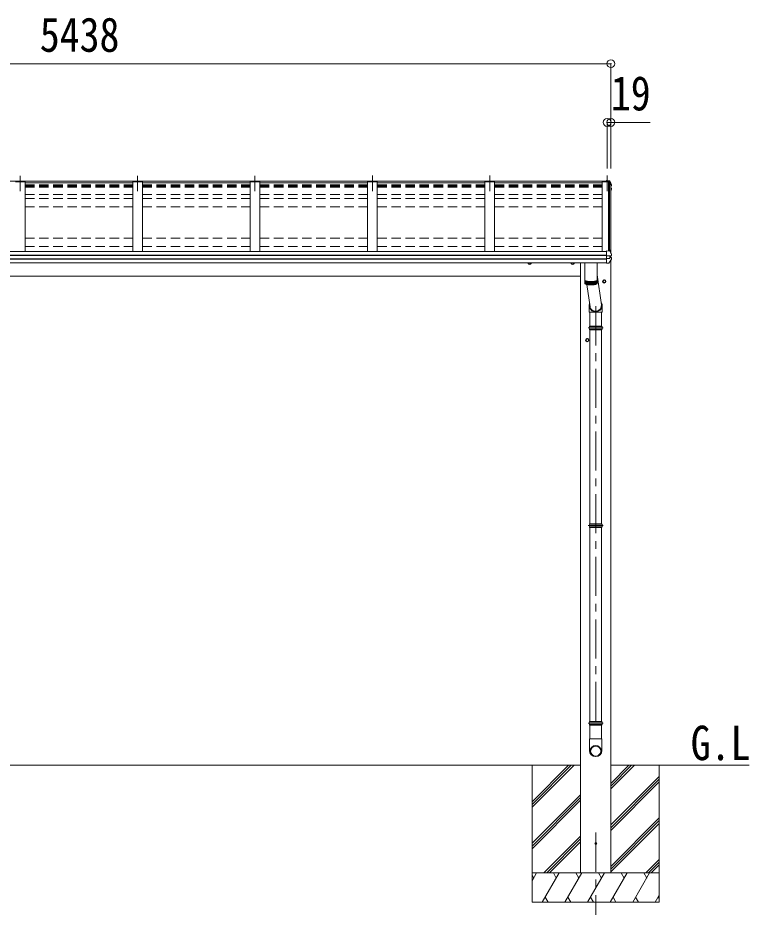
# Model space of a CAD drawing. Units: millimetres at full size, sheet at 1:40. Extents: x -11243 to 11243, y -7760 to 7760.
# Drawn here: x -5383 to -1644, y -5015 to -470 of the extents above; entities that cross this region are included whole.
import ezdxf
from ezdxf.enums import TextEntityAlignment as Align

# ---------------------------------------------------------------- set-up
doc = ezdxf.new("R2010")
doc.units = ezdxf.units.MM
doc.header["$LTSCALE"] = 40
doc.header["$PDMODE"] = 32
doc.header["$PDSIZE"] = 40
doc.linetypes.add('CHAIN1', pattern=[8, 5, -1, 1, -1])
doc.linetypes.add('DASHED1', pattern=[1.8, 1.2, -0.6])
for name, color, linetype, lineweight in [('0-0_0', 7, 'Continuous', 9), ('0-1_本体', 5, 'CHAIN1', 9), ('0-3_ELV2', 4, 'Continuous', 9), ('0-6_OTH_LINE', 6, 'Continuous', 9), ('0-7_SHAPE', 4, 'Continuous', 9), ('0-9_OUTLINE', 7, 'Continuous', 9)]:
    doc.layers.add(name, color=color, linetype=linetype, lineweight=lineweight)
doc.styles.add('ＭＳ ゴシック', font='')
doc.styles.get('ＭＳ ゴシック').set_extended_font_data('MS Gothic')

msp = doc.modelspace()

# ---------------------------------------------------------------- linework, layer by layer
at = {"layer": '0-0_0'}
for p, q in [((-2506.01, -4289.62), (-7635.01, -4289.62)), ((-2754.01, -4289.62), (-2754.01, -4989.62)), ((-2754.01, -4475.6), (-2568.03, -4289.62)), ((-2754.01, -4489.74), (-2553.89, -4289.62)), ((-2754.01, -4503.89), (-2539.75, -4289.62)), ((-2754.01, -4291.76), (-2751.88, -4289.62)), ((-1644.39, -4289.62), (-2352.01, -4289.62)), ((-2352.01, -4410.26), (-2231.38, -4289.62)), ((-2352.01, -4396.11), (-2245.52, -4289.62)), ((-2352.01, -4381.97), (-2259.66, -4289.62)), ((-2104.01, -4289.62), (-2104.01, -4989.62)), ((-2352.01, -4594.1), (-2104.01, -4346.1)), ((-2352.01, -4608.24), (-2104.01, -4360.25)), ((-2352.01, -4622.39), (-2104.01, -4374.39)), ((-2754.01, -4687.73), (-2506.01, -4439.74)), ((-2754.01, -4701.88), (-2506.01, -4453.88)), ((-2754.01, -4716.02), (-2506.01, -4468.02)), ((-2352.01, -4806.23), (-2104.01, -4558.23)), ((-2352.01, -4820.38), (-2104.01, -4572.38)), ((-2352.01, -4834.52), (-2104.01, -4586.52)), ((-2693.77, -4839.62), (-2506.01, -4651.87)), ((-2679.63, -4839.62), (-2506.01, -4666.01)), ((-2665.48, -4839.62), (-2506.01, -4680.15)), ((-2173.27, -4839.62), (-2104.01, -4770.37)), ((-2159.13, -4839.62), (-2104.01, -4784.51)), ((-2144.98, -4839.62), (-2104.01, -4798.65)), ((-2104.01, -4839.62), (-2754.01, -4839.62)), ((-2754.01, -4879.72), (-2730.86, -4839.62)), ((-2745.86, -4865.61), (-2754.01, -4851.49)), ((-2701.99, -4989.62), (-2615.39, -4839.62)), ((-2630.39, -4865.61), (-2645.39, -4839.62)), ((-2586.52, -4989.62), (-2499.92, -4839.62)), ((-2514.92, -4865.61), (-2529.92, -4839.62)), ((-2471.05, -4989.62), (-2384.45, -4839.62)), ((-2399.45, -4865.61), (-2414.45, -4839.62)), ((-2355.58, -4989.62), (-2268.98, -4839.62)), ((-2283.98, -4865.61), (-2298.98, -4839.62)), ((-2240.11, -4989.62), (-2153.51, -4839.62)), ((-2183.51, -4839.62), (-2168.51, -4865.61)), ((-2754.01, -4989.62), (-2104.01, -4989.62)), ((-2686.99, -4963.65), (-2672, -4989.62)), ((-2571.52, -4963.64), (-2556.52, -4989.62)), ((-2456.05, -4963.64), (-2441.05, -4989.62)), ((-2340.58, -4963.64), (-2325.59, -4989.62)), ((-2225.11, -4963.65), (-2210.12, -4989.62)), ((-2124.64, -4989.62), (-2104.01, -4953.89)), ((-2109.64, -4963.64), (-2104.01, -4973.4))]:
    msp.add_line(p, q, dxfattribs=at)
at = {"layer": '0-0_0', "linetype": 'DASHED1'}
msp.add_line((-2352.01, -4839.62), (-2506.01, -4839.62), dxfattribs=at)
at = {"layer": '0-1_本体'}
for p, q in [((-5370.51, -1276.64), (-5370.51, -1355.9)), ((-4770.51, -1276.64), (-4770.51, -1355.9)), ((-4170.51, -1276.64), (-4170.51, -1355.9)), ((-3570.51, -1276.25), (-3570.51, -1355.5)), ((-2970.51, -1276.25), (-2970.51, -1355.5)), ((-2370.51, -1276.25), (-2370.51, -1355.5)), ((-2429.01, -1943.72), (-2429.01, -4088.34)), ((-2429.01, -4633.68), (-2429.01, -5054.76))]:
    msp.add_line(p, q, dxfattribs=at)
at = {"layer": '0-3_ELV2'}
for p, q in [((-5345.51, -1307.8), (-5395.51, -1307.8)), ((-5345.51, -1307.8), (-5345.51, -1664.06)), ((-5345.51, -1313.2), (-4795.51, -1313.2)), ((-4745.51, -1307.8), (-4795.51, -1307.8)), ((-4795.51, -1307.8), (-4795.51, -1664.06)), ((-4745.51, -1307.8), (-4745.51, -1664.06)), ((-4745.51, -1313.2), (-4195.51, -1313.2)), ((-4145.51, -1307.8), (-4195.51, -1307.8)), ((-4195.51, -1307.8), (-4195.51, -1664.06)), ((-4145.51, -1307.8), (-4145.51, -1664.06)), ((-4145.51, -1313.2), (-3595.51, -1313.2)), ((-3545.51, -1307.8), (-3595.51, -1307.8)), ((-3595.51, -1307.8), (-3595.51, -1664.06)), ((-3545.51, -1307.8), (-3545.51, -1664.06)), ((-3545.51, -1313.2), (-2995.51, -1313.2)), ((-2945.51, -1307.8), (-2995.51, -1307.8)), ((-2995.51, -1307.8), (-2995.51, -1664.06)), ((-2945.51, -1307.8), (-2945.51, -1664.06)), ((-2945.51, -1313.2), (-2395.51, -1313.2)), ((-2358.63, -1307.8), (-2395.51, -1307.8)), ((-2395.51, -1307.8), (-2395.51, -1664.06)), ((-2373.51, -1301.66), (-2359.35, -1302.44)), ((-2373.51, -1304.52), (-2373.51, -1301.67)), ((-2370.51, -1304.52), (-2373.51, -1304.52)), ((-2370.51, -1304.52), (-2370.51, -1307.75)), ((-2370.51, -1307.8), (-2370.51, -1304.53)), ((-2370.51, -1306.76), (-2359.68, -1307.37)), ((-2359.68, -1307.75), (-2370.51, -1307.75)), ((-2364.21, -1661.49), (-2364.21, -1307.8)), ((-2359.68, -1307.37), (-2359.31, -1304.89)), ((-2359.68, -1307.37), (-2359.68, -1307.8)), ((-2359.53, -1307.58), (-2359.31, -1306.1)), ((-2358.33, -1307.65), (-2359.53, -1307.58)), ((-2351.51, -1326.36), (-2358.63, -1307.8)), ((-2358.51, -1308.12), (-2358.51, -1656.12)), ((-2351.51, -1326.36), (-2351.51, -1670.64)), ((-2351.51, -1327.39), (-2350.94, -1327.28)), ((-2351.51, -1327.74), (-2350.94, -1327.63)), ((-2350.09, -1328.98), (-2351.51, -1329.26)), ((-2351.51, -1341.04), (-2350.37, -1341.19)), ((-2351.51, -1345.06), (-2349.69, -1345.41)), ((-2350.66, -1346.75), (-2351.51, -1346.58)), ((-2349.04, -1323.69), (-2349.04, -1327.71)), ((-2348.68, -1342.31), (-2348.67, -1342.37)), ((-2348.63, -1342.64), (-2348.63, -1346.69)), ((-7767.51, -1664.06), (-2373.51, -1664.06)), ((-2373.51, -1724.51), (-2373.51, -1661.03)), ((-2348.94, -1684.42), (-2348.94, -1677.92)), ((-7767.51, -1683.59), (-2373.51, -1683.59)), ((-7767.51, -1684.49), (-2373.51, -1684.49)), ((-7767.51, -1701.73), (-2373.51, -1701.73)), ((-7767.51, -1703.7), (-2373.51, -1703.7)), ((-7767.51, -1721.72), (-2373.51, -1721.72)), ((-2506.01, -1721.72), (-2506.01, -4839.62)), ((-2373.51, -1686.35), (-2358.72, -1686.44)), ((-2373.51, -1700.21), (-2358.72, -1700)), ((-2373.51, -1724.51), (-2361.92, -1723.88)), ((-2361.13, -1723.42), (-2361.14, -1723.44)), ((-2357.06, -1686.35), (-2350.68, -1685.56)), ((-2356.51, -1686.28), (-2356.51, -1700.08)), ((-2356.51, -1694.07), (-2349.28, -1695.47)), ((-2352.01, -1709.13), (-2352.01, -4839.62)), ((-2351.51, -1685.66), (-2351.51, -1695.04)), ((-2349.8, -1685.42), (-2349.81, -1685.42)), ((-2349.8, -1685.42), (-2349.74, -1685.4)), ((-2348.47, -1702.98), (-2348.47, -1696.45)), ((-7635.01, -1789.62), (-2506.01, -1789.62))]:
    msp.add_line(p, q, dxfattribs=at)
at = {"layer": '0-3_ELV2', "linetype": 'DASHED1'}
for p, q in [((-5345.51, -1323.32), (-4795.51, -1323.32)), ((-5345.51, -1328.17), (-4795.51, -1328.17)), ((-5345.51, -1329.7), (-4795.51, -1329.7)), ((-5345.51, -1331.67), (-4795.51, -1331.67)), ((-5345.51, -1335.44), (-4795.51, -1335.44)), ((-4745.51, -1323.32), (-4195.51, -1323.32)), ((-4745.51, -1328.17), (-4195.51, -1328.17)), ((-4745.51, -1329.7), (-4195.51, -1329.7)), ((-4745.51, -1331.67), (-4195.51, -1331.67)), ((-4745.51, -1335.44), (-4195.51, -1335.44)), ((-4145.51, -1323.32), (-3595.51, -1323.32)), ((-4145.51, -1328.17), (-3595.51, -1328.17)), ((-4145.51, -1329.7), (-3595.51, -1329.7)), ((-4145.51, -1331.67), (-3595.51, -1331.67)), ((-4145.51, -1335.44), (-3595.51, -1335.44)), ((-3545.51, -1323.32), (-2995.51, -1323.32)), ((-3545.51, -1328.17), (-2995.51, -1328.17)), ((-3545.51, -1329.7), (-2995.51, -1329.7)), ((-3545.51, -1331.67), (-2995.51, -1331.67)), ((-3545.51, -1335.44), (-2995.51, -1335.44)), ((-2945.51, -1323.32), (-2395.51, -1323.32)), ((-2945.51, -1328.17), (-2395.51, -1328.17)), ((-2945.51, -1329.7), (-2395.51, -1329.7)), ((-2945.51, -1331.67), (-2395.51, -1331.67)), ((-2945.51, -1335.44), (-2395.51, -1335.44)), ((-5345.51, -1372.74), (-4795.51, -1372.74)), ((-5345.51, -1393.9), (-4795.51, -1393.9)), ((-4745.51, -1372.74), (-4195.51, -1372.74)), ((-4745.51, -1393.9), (-4195.51, -1393.9)), ((-4145.51, -1372.74), (-3595.51, -1372.74)), ((-4145.51, -1393.9), (-3595.51, -1393.9)), ((-3545.51, -1372.74), (-2995.51, -1372.74)), ((-3545.51, -1393.9), (-2995.51, -1393.9)), ((-2945.51, -1372.74), (-2395.51, -1372.74)), ((-2945.51, -1393.9), (-2395.51, -1393.9)), ((-5345.51, -1436.41), (-4795.51, -1436.41)), ((-4745.51, -1436.41), (-4195.51, -1436.41)), ((-4145.51, -1436.41), (-3595.51, -1436.41)), ((-3545.51, -1436.41), (-2995.51, -1436.41)), ((-2945.51, -1436.41), (-2395.51, -1436.41)), ((-5345.51, -1596.69), (-4795.51, -1596.69)), ((-4745.51, -1596.69), (-4195.51, -1596.69)), ((-4145.51, -1596.69), (-3595.51, -1596.69)), ((-3545.51, -1596.69), (-2995.51, -1596.69)), ((-2945.51, -1596.69), (-2395.51, -1596.69)), ((-5345.51, -1639.2), (-4795.51, -1639.2)), ((-4745.51, -1639.2), (-4195.51, -1639.2)), ((-4145.51, -1639.2), (-3595.51, -1639.2)), ((-3545.51, -1639.2), (-2995.51, -1639.2)), ((-2945.51, -1639.2), (-2395.51, -1639.2))]:
    msp.add_line(p, q, dxfattribs=at)
at = {"layer": '0-3_ELV2'}
for points in [[(-7770.51, -1307.8), (-7770.51, -1304.53), (-2370.51, -1304.53)], [(-2373.51, -1304.1), (-2359.31, -1304.89), (-2359.31, -1306.1), (-2358.19, -1306.16)], [(-2359.61, -1307.8), (-2359.53, -1307.24), (-2359.53, -1307.58)], [(-2356.7, -1303.65), (-2352.46, -1314.26), (-2349.11, -1323.2), (-2349.05, -1323.47), (-2349.04, -1323.54)], [(-2356.7, -1307.22), (-2355.71, -1309.71), (-2354.72, -1312.2), (-2353.76, -1314.7), (-2352.8, -1317.21), (-2351.86, -1319.72), (-2350.93, -1322.23), (-2350.01, -1324.75), (-2349.11, -1327.28)], [(-2348.81, -1347.33), (-2350.27, -1349.87), (-2351.51, -1352)], [(-2349.04, -1323.54), (-2349.04, -1323.64), (-2349.04, -1323.7)], [(-2348.67, -1342.32), (-2348.64, -1342.5), (-2348.64, -1342.63)], [(-2373.51, -1661.03), (-2359.51, -1661.71), (-2359.51, -1656.07), (-2357.75, -1656.16)], [(-2356.87, -1656.78), (-2355.84, -1659.36), (-2354.82, -1661.95), (-2353.81, -1664.54), (-2352.82, -1667.14), (-2351.84, -1669.74), (-2350.88, -1672.35), (-2349.93, -1674.97), (-2348.99, -1677.59)], [(-2348.99, -1677.59), (-2348.94, -1677.8), (-2348.94, -1677.92)], [(-2766.5, -1729.42), (-2773, -1725.67), (-2773, -1721.72)], [(-2766.5, -1729.42), (-2760, -1725.67), (-2760, -1721.72)], [(-2546.51, -1729.42), (-2553.01, -1725.67), (-2553.01, -1721.72)], [(-2546.51, -1729.42), (-2540.01, -1725.67), (-2540.01, -1721.72)], [(-2357.06, -1686.35), (-2357.31, -1686.38), (-2357.46, -1686.39)], [(-2352.29, -1685.65), (-2351.05, -1685.6), (-2349.81, -1685.42)], [(-2385.01, -1824.42), (-2391.51, -1820.67), (-2391.51, -1813.16), (-2385.01, -1809.41)], [(-2385.01, -1824.42), (-2378.51, -1820.67), (-2378.51, -1813.16), (-2385.01, -1809.41)], [(-2472.01, -2124.42), (-2478.51, -2120.67), (-2478.51, -2113.16), (-2472.01, -2109.41)], [(-2472.01, -2124.42), (-2465.51, -2120.67), (-2465.51, -2113.16), (-2472.01, -2109.41)]]:
    msp.add_lwpolyline(points, dxfattribs=at)
for centre, radius in [((-2385.01, -1816.91), 8.5), ((-2385.01, -1816.91), 7.7), ((-2385.01, -1816.91), 6.5), ((-2472.01, -2116.91), 8.5), ((-2472.01, -2116.91), 7.7), ((-2472.01, -2116.91), 6.5), ((-2429.01, -4689.62), 5)]:
    msp.add_circle(centre, radius, dxfattribs=at)
for centre, radius, start, end in [((-2358.93, -1305.02), 2.62, 31.83445, 99.24), ((-2358.35, -1307.95), 0.3, 21.99494, 87.04231), ((-2358.28, -1307.85), 1.7, 22.00225, 87.0423), ((-2820.44, -1494.21), 498.52, 19.56907, 21.95354), ((-2783.27, -1098.43), 499.04, 329.90411, 330.14673), ((-2783.27, -1098.78), 499.04, 329.90411, 330.14673), ((-2351, -1326.98), 0.3, 280.95393, 327.06409), ((-2351, -1327.33), 0.299, 280.88931, 19.51522), ((-2350.71, -1347.04), 0.299, 330.19129, 79.12168), ((-2350.39, -1343.52), 2.32, 60.30373, 87.34859), ((-2350.33, -1327.71), 1.3, 280.88938, 19.44863), ((-2349.94, -1342.59), 1.3, 10.02543, 80.23195), ((-2349.93, -1346.69), 1.3, 330.27138, 79.1216), ((-2357.8, -1657.16), 1, 22.05378, 87.04045), ((-2766.5, -1721.91), 8.5, 178.68472, 1.31528), ((-2766.5, -1721.91), 7.7, 178.54804, 1.45196), ((-2766.5, -1721.91), 6.5, 178.27976, 1.72024), ((-2546.51, -1721.91), 8.5, 178.68482, 1.31518), ((-2546.51, -1721.91), 7.7, 178.54815, 1.45185), ((-2546.51, -1721.91), 6.5, 178.27991, 1.72009), ((-2361.98, -1722.89), 1, 273.10735, 326.38063), ((-2743.41, -1469.28), 459.05, 326.38357, 329.32444), ((-2356.17, -1683.73), 16.37, 265.48312, 268.58725), ((-2349.94, -1684.42), 1, 281.45361, 0), ((-2349.46, -1696.45), 0.998, 0.05121, 79.086), ((-2349.47, -1702.98), 1, 329.32149, 0)]:
    msp.add_arc(centre, radius, start, end, dxfattribs=at)
for centre, major_axis, ratio, start_param, end_param in [((-2357.36, -1678.83), (-9.96, -2.12), 0.734427, 1.2806875, 1.4059912), ((-2357.36, -1707.61), (-9.97, 1.96), 0.736539, 4.8664216, 4.9917253), ((-2357.51, -1699.88), (-1, 0.195), 0.067217, 2.8005545, 3.1546872)]:
    msp.add_ellipse(centre, major_axis=major_axis, ratio=ratio, start_param=start_param, end_param=end_param, dxfattribs=at)
at = {"layer": '0-6_OTH_LINE'}
for p, q in [((-7789.51, -704.53), (-2351.51, -704.53)), ((-2351.51, -704.53), (-2351.51, -1240)), ((-2370.51, -1004.53), (-2370.51, -1240)), ((-2370.51, -1004.53), (-2351.51, -1004.53)), ((-2351.51, -1004.53), (-2351.51, -1240)), ((-2351.51, -1004.53), (-2151.29, -1004.53))]:
    msp.add_line(p, q, dxfattribs=at)
for p in [(-2351.51, -704.53), (-2370.51, -1004.53), (-2351.51, -1004.53)]:
    msp.add_point(p, dxfattribs=at)
at = {"layer": '0-9_OUTLINE'}
for p, q in [((-2485.01, -1721.72), (-2485.01, -1809.82)), ((-2421.01, -1809.82), (-2421.01, -1721.72)), ((-2485.01, -1810.79), (-2485.01, -1826.25)), ((-2484.42, -1827.8), (-2484.42, -1812.34)), ((-2483.19, -1813.53), (-2483.19, -1828.98)), ((-2481.38, -1830.07), (-2481.38, -1814.62)), ((-2479.01, -1815.62), (-2479.01, -1831.07)), ((-2476.14, -1831.97), (-2476.14, -1816.51)), ((-2472.83, -1832.75), (-2472.83, -1817.29)), ((-2435.23, -1817.67), (-2435.23, -1833.13)), ((-2431.71, -1816.97), (-2431.71, -1832.42)), ((-2428.61, -1816.15), (-2428.61, -1831.6)), ((-2425.99, -1815.22), (-2425.99, -1830.68)), ((-2423.89, -1814.22), (-2423.89, -1829.68)), ((-2422.36, -1813.17), (-2422.36, -1828.62)), ((-2421.01, -1782.59), (-2399.36, -1935.82)), ((-2421.01, -1826.25), (-2421.01, -1810.79)), ((-2474.71, -1832.33), (-2457.37, -1947.47)), ((-2469.12, -1817.94), (-2469.12, -1833.4)), ((-2465.11, -1818.45), (-2465.11, -1833.91)), ((-2460.87, -1818.82), (-2460.87, -1834.27)), ((-2456.47, -1819.02), (-2456.47, -1834.47)), ((-2452.01, -1819.06), (-2452.01, -1834.52)), ((-2447.57, -1818.95), (-2447.57, -1834.4)), ((-2443.24, -1818.67), (-2443.24, -1834.13)), ((-2439.1, -1818.24), (-2439.1, -1833.7)), ((-2462.4, -1943.21), (-2462.4, -1974.8)), ((-2396.4, -1943.62), (-2396.4, -1974.8)), ((-2396.4, -1974.8), (-2462.4, -1974.8)), ((-2459.01, -1974.8), (-2459.01, -2045.67)), ((-2399.01, -1974.8), (-2399.01, -2045.67)), ((-2467.01, -2054.67), (-2391.01, -2054.67)), ((-2461.61, -2047.67), (-2396.41, -2047.67)), ((-2461.61, -2061.67), (-2396.41, -2061.67)), ((-2461.01, -2045.67), (-2397.01, -2045.67)), ((-2461.01, -2045.67), (-2461.01, -2047.67)), ((-2461.01, -2061.67), (-2461.01, -2063.67)), ((-2461.01, -2063.67), (-2397.01, -2063.67)), ((-2459.01, -2063.67), (-2459.01, -3055.64)), ((-2399.01, -2063.67), (-2399.01, -3055.64)), ((-2397.01, -2045.67), (-2397.01, -2047.67)), ((-2397.01, -2061.67), (-2397.01, -2063.67)), ((-2467.01, -3064.64), (-2391.01, -3064.64)), ((-2461.61, -3057.64), (-2396.41, -3057.64)), ((-2461.61, -3071.64), (-2396.41, -3071.64)), ((-2461.01, -3055.64), (-2397.01, -3055.64)), ((-2461.01, -3055.64), (-2461.01, -3057.64)), ((-2461.01, -3071.64), (-2461.01, -3073.64)), ((-2461.01, -3073.64), (-2397.01, -3073.64)), ((-2459.01, -3073.64), (-2459.01, -4065.61)), ((-2399.01, -3073.64), (-2399.01, -4065.61)), ((-2397.01, -3055.64), (-2397.01, -3057.64)), ((-2397.01, -3071.64), (-2397.01, -3073.64)), ((-2467.01, -4074.61), (-2391.01, -4074.61)), ((-2461.61, -4067.61), (-2396.41, -4067.61)), ((-2461.61, -4081.61), (-2396.41, -4081.61)), ((-2461.01, -4065.61), (-2397.01, -4065.61)), ((-2461.01, -4065.61), (-2461.01, -4067.61)), ((-2461.01, -4081.61), (-2461.01, -4083.61)), ((-2461.01, -4083.61), (-2397.01, -4083.61)), ((-2459.01, -4083.61), (-2459.01, -4154.61)), ((-2399.01, -4083.61), (-2399.01, -4154.61)), ((-2397.01, -4065.61), (-2397.01, -4067.61)), ((-2397.01, -4081.61), (-2397.01, -4083.61)), ((-2397.16, -4154.61), (-2460.86, -4154.61)), ((-2460.86, -4154.61), (-2460.86, -4213.88)), ((-2397.16, -4154.61), (-2397.16, -4213.88))]:
    msp.add_line(p, q, dxfattribs=at)
for points in [[(-2485.01, -1809.82), (-2485.01, -1809.96), (-2484.9, -1810.52), (-2484.64, -1811.08), (-2484.24, -1811.63), (-2483.7, -1812.17), (-2483.02, -1812.7), (-2482.2, -1813.22), (-2481.25, -1813.72), (-2480.17, -1814.21), (-2478.96, -1814.67), (-2477.64, -1815.11), (-2476.2, -1815.53), (-2474.66, -1815.92), (-2473.02, -1816.29), (-2471.29, -1816.62), (-2469.48, -1816.93), (-2467.59, -1817.2), (-2465.63, -1817.44), (-2463.62, -1817.64), (-2461.55, -1817.81), (-2459.45, -1817.94), (-2457.32, -1818.03), (-2455.17, -1818.09), (-2453.01, -1818.11)], [(-2484.96, -1810.31), (-2484.97, -1810.37), (-2485.01, -1810.93), (-2484.9, -1811.49), (-2484.64, -1812.04), (-2484.24, -1812.59), (-2483.7, -1813.14), (-2483.02, -1813.67), (-2482.2, -1814.18), (-2481.25, -1814.69), (-2480.17, -1815.17), (-2478.96, -1815.64), (-2477.64, -1816.08), (-2476.2, -1816.5), (-2474.66, -1816.89), (-2473.02, -1817.25), (-2471.29, -1817.59), (-2469.48, -1817.89), (-2467.59, -1818.16), (-2465.63, -1818.4), (-2463.62, -1818.6), (-2461.55, -1818.77), (-2459.45, -1818.9), (-2457.32, -1819), (-2455.17, -1819.05), (-2453.01, -1819.07)], [(-2483.3, -1812.49), (-2482.86, -1812.96), (-2482.22, -1813.48), (-2481.44, -1813.99), (-2480.53, -1814.48), (-2479.5, -1814.96), (-2478.34, -1815.42), (-2477.06, -1815.85), (-2475.67, -1816.27), (-2474.17, -1816.65), (-2472.57, -1817.01), (-2470.89, -1817.35), (-2469.12, -1817.65), (-2467.27, -1817.91), (-2465.36, -1818.15), (-2463.39, -1818.35), (-2461.37, -1818.52), (-2459.32, -1818.65), (-2457.23, -1818.74), (-2455.13, -1818.8), (-2453.01, -1818.81)], [(-2453.01, -1818.11), (-2450.85, -1818.09), (-2448.7, -1818.03), (-2446.57, -1817.94), (-2444.47, -1817.81), (-2442.4, -1817.64), (-2440.39, -1817.44), (-2438.43, -1817.2), (-2436.54, -1816.93), (-2434.73, -1816.62), (-2433, -1816.29), (-2431.36, -1815.92), (-2429.82, -1815.53), (-2428.38, -1815.11), (-2427.06, -1814.67), (-2425.85, -1814.21), (-2424.77, -1813.72), (-2423.82, -1813.22), (-2423, -1812.7), (-2422.32, -1812.17), (-2421.78, -1811.63), (-2421.38, -1811.08), (-2421.12, -1810.52), (-2421.01, -1809.96), (-2421.01, -1809.82)], [(-2453.01, -1819.07), (-2450.85, -1819.05), (-2448.7, -1819), (-2446.57, -1818.9), (-2444.47, -1818.77), (-2442.4, -1818.6), (-2440.39, -1818.4), (-2438.43, -1818.16), (-2436.54, -1817.89), (-2434.73, -1817.59), (-2433, -1817.25), (-2431.36, -1816.89), (-2429.82, -1816.5), (-2428.38, -1816.08), (-2427.06, -1815.64), (-2425.85, -1815.17), (-2424.77, -1814.69), (-2423.82, -1814.18), (-2423, -1813.67), (-2422.32, -1813.14), (-2421.78, -1812.59), (-2421.38, -1812.04), (-2421.12, -1811.49), (-2421.01, -1810.93), (-2421.05, -1810.37), (-2421.06, -1810.31)], [(-2453.01, -1818.81), (-2450.89, -1818.8), (-2448.79, -1818.74), (-2446.7, -1818.65), (-2444.65, -1818.52), (-2442.63, -1818.35), (-2440.66, -1818.15), (-2438.75, -1817.91), (-2436.9, -1817.65), (-2435.13, -1817.35), (-2433.45, -1817.01), (-2431.85, -1816.65), (-2430.35, -1816.27), (-2428.96, -1815.85), (-2427.68, -1815.42), (-2426.52, -1814.96), (-2425.49, -1814.48), (-2424.58, -1813.99), (-2423.8, -1813.48), (-2423.16, -1812.96), (-2422.72, -1812.49)], [(-2485.01, -1826.25), (-2485.01, -1826.39), (-2484.9, -1826.94), (-2484.64, -1827.5), (-2484.24, -1828.05), (-2483.7, -1828.59), (-2483.02, -1829.12), (-2482.2, -1829.64), (-2481.25, -1830.14), (-2480.17, -1830.63), (-2478.96, -1831.09), (-2477.64, -1831.53), (-2476.2, -1831.95), (-2474.66, -1832.34), (-2473.02, -1832.71), (-2471.29, -1833.04), (-2469.48, -1833.35), (-2467.59, -1833.62), (-2465.63, -1833.86), (-2463.62, -1834.06), (-2461.55, -1834.23), (-2459.45, -1834.36), (-2457.32, -1834.45), (-2455.17, -1834.51), (-2453.01, -1834.53)], [(-2453.01, -1834.53), (-2450.85, -1834.51), (-2448.7, -1834.45), (-2446.57, -1834.36), (-2444.47, -1834.23), (-2442.4, -1834.06), (-2440.39, -1833.86), (-2438.43, -1833.62), (-2436.54, -1833.35), (-2434.73, -1833.04), (-2433, -1832.71), (-2431.36, -1832.34), (-2429.82, -1831.95), (-2428.38, -1831.53), (-2427.06, -1831.09), (-2425.85, -1830.63), (-2424.77, -1830.14), (-2423.82, -1829.64), (-2423, -1829.12), (-2422.32, -1828.59), (-2421.78, -1828.05), (-2421.38, -1827.5), (-2421.12, -1826.94), (-2421.01, -1826.39), (-2421.01, -1826.25)]]:
    msp.add_lwpolyline(points, dxfattribs=at)
for centre, radius, start, end in [((-2434.76, -2054.67), 27.75, 165.38919, 194.61079), ((-2423.26, -2054.67), 27.75, 0, 14.61083), ((-2423.26, -2054.67), 27.75, 345.38917, 0), ((-2434.76, -3064.64), 27.75, 165.38919, 194.61079), ((-2423.26, -3064.64), 27.75, 0, 14.61083), ((-2423.26, -3064.64), 27.75, 345.38917, 0), ((-2434.76, -4074.61), 27.75, 165.38919, 194.61079), ((-2423.26, -4074.61), 27.75, 0, 14.61083), ((-2423.26, -4074.61), 27.75, 345.38917, 0), ((-2429.86, -4213.88), 31, 180, 270), ((-2428.16, -4213.88), 31, 270, 0)]:
    msp.add_arc(centre, radius, start, end, dxfattribs=at)
for centre, major_axis, ratio, start_param, end_param in [((-2429.4, -1940.12), (-33, -3.09), 0.972144, 5.8034438, 9.8593375), ((-2429.33, -1940.11), (-2.75, 29.4), 0.995638, 1.5707963, 4.7150999)]:
    msp.add_ellipse(centre, major_axis=major_axis, ratio=ratio, start_param=start_param, end_param=end_param, dxfattribs=at)
for major_axis in [(-28.29, 0), (-25.83, 0)]:
    msp.add_ellipse((-2429.01, -4216.7), major_axis=major_axis, ratio=0.996195, dxfattribs=at)

# ---------------------------------------------------------------- texts
at = {"layer": '0-6_OTH_LINE', "color": 7, "style": 'ＭＳ ゴシック', "width": 0.85}
for s, p in [('5438', (-5270.51, -696.53)), ('19', (-2351.61, -996.11))]:
    msp.add_text(s, height=176, dxfattribs=at).set_placement(p, align=Align.BOTTOM_LEFT)
at = {"layer": '0-7_SHAPE', "color": 7, "style": 'ＭＳ ゴシック', "width": 0.85}
msp.add_text('G.L', height=176, dxfattribs=at).set_placement((-1943.41, -4315.91), align=Align.BOTTOM_LEFT)

doc.saveas('drawing.dxf')
